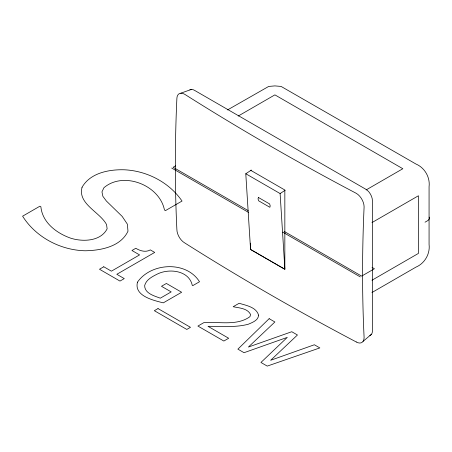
<?xml version="1.0" encoding="UTF-8"?>
<svg xmlns="http://www.w3.org/2000/svg" width="452" height="452" viewBox="0 0 452 452"><rect width="100%" height="100%" fill="white"/><g stroke="black" fill="none" stroke-linecap="round" stroke-linejoin="round"><path stroke-width="0.68" d="M363.058 341.379L371.527 334.214M245.786 173.749L280.11 193.563L284.879 269.262L250.555 249.447L245.786 173.749L251.397 170.054M280.11 193.563L285.161 190.241M227.531 109.932L268.697 86.428L274.895 85.903L281.093 86.428L415.953 164.025C424.71 167.715 430.259 177.325 429.072 186.749L429.072 244.402C430.259 253.832 424.71 263.437 415.953 267.126L371.923 292.546M238.204 116.051L274.895 94.869L402.834 168.732L366.143 189.919M175.545 165.861L173.116 167.268L248.159 210.598M371.962 222.593L418.433 195.761L418.433 253.408L371.962 280.24M425.033 222.192L427.462 220.791A6.622 3.819 0 0 0 429.174 217.101M180.772 93.214L191.213 89.462M250.515 170.201L284.839 190.015L284.839 269.29L250.515 249.47L250.515 243.153M372.024 267.352L374.425 268.742L361.645 276.115L284.161 231.379M171.743 168.059L248.623 212.446M282.788 232.17L360.278 276.906M369.809 335.474A9.362 5.407 60 0 0 372.414 330.904L372.414 200.699A9.362 5.407 60 0 0 365.792 189.23L194.524 90.349A9.362 5.407 60 0 0 189.84 89.886M258.561 315.14C258.358 320.411 252.352 322.479 248.312 324.231C235.193 327.734 221.423 326.186 208.01 326.327L228.678 338.26L223.847 341.045L197.903 326.067L203.807 322.66C218.881 321.417 236.871 326.186 249.922 316.688L250.611 314.541C247.572 308.236 239.181 308.027 233.164 306.716L239.153 303.264C246.024 305.428 256.301 307.044 258.561 315.14M82.055 187.269C77.456 203.92 99.932 211.977 106.553 224.576L107.13 228.831C100.723 241.413 82.835 242.012 70.8 238.21C56.743 233.317 42.392 222.666 40.872 206.767L39.895 206.202L22.6 216.186C35.877 237.26 60.421 250.188 85.157 250.775C100.773 250.481 120.644 246.815 127.984 231.209L127.374 224.169L122.193 216.429L106.361 201.01L102.858 196.287L101.966 191.868L103.937 187.71C123.543 170.912 159.579 185.15 164.455 209.988L165.505 210.592L182.032 201.05C169.195 182.28 146.77 170.754 124.181 169.782C108.926 169.353 90.225 172.935 82.055 187.269M137.453 282.178C133.911 296.015 153.46 300.371 163.291 302.857L181.642 292.263L166.398 283.46L161.483 286.297L171.195 291.902L160.324 298.179C154.364 295.924 144.6 293.461 144.657 285.545C146.194 279.573 152.369 276.59 157.42 274.014C169.234 268.194 189.077 270.409 192.286 285.365L192.767 285.641L199.513 281.749C186.365 260.612 150.996 262.561 137.453 282.178M258.403 197.473L258.041 198.863L258.612 200.795L269.85 207.282L270.211 205.892L269.641 203.959L258.403 197.473M269.16 318.666L237.882 349.147L244.035 352.701L287.286 337.378L260.945 362.464L267.239 366.097L319.835 347.921L314.36 344.763L270.658 360.278L297.45 335L291.777 331.723L248.408 347.046L274.889 321.977L269.16 318.666M103.779 266.77L99.485 269.245L119.983 281.082L124.272 278.601L116.819 274.296L154.708 252.425L150.335 249.899C145.606 252.64 140.126 250.883 135.792 248.284L131.956 250.504L139.578 254.9L111.401 271.172L103.779 266.77M158.014 308.575L154.341 310.693L186.806 329.44L190.478 327.321L158.014 308.575M356.3 341.983A11.034 6.368 60 0 0 364.103 337.48A1474.972 851.579 -60 0 1 364.103 206.858A11.034 6.368 60 0 0 356.3 193.349A2638.979 1523.602 0 0 1 184.67 94.259A11.034 6.368 60 0 0 176.868 98.762A1474.972 851.579 -60 0 0 176.868 229.384A11.034 6.368 60 0 0 184.67 242.893A2638.979 1523.602 0 0 0 356.3 341.983"/></g></svg>
